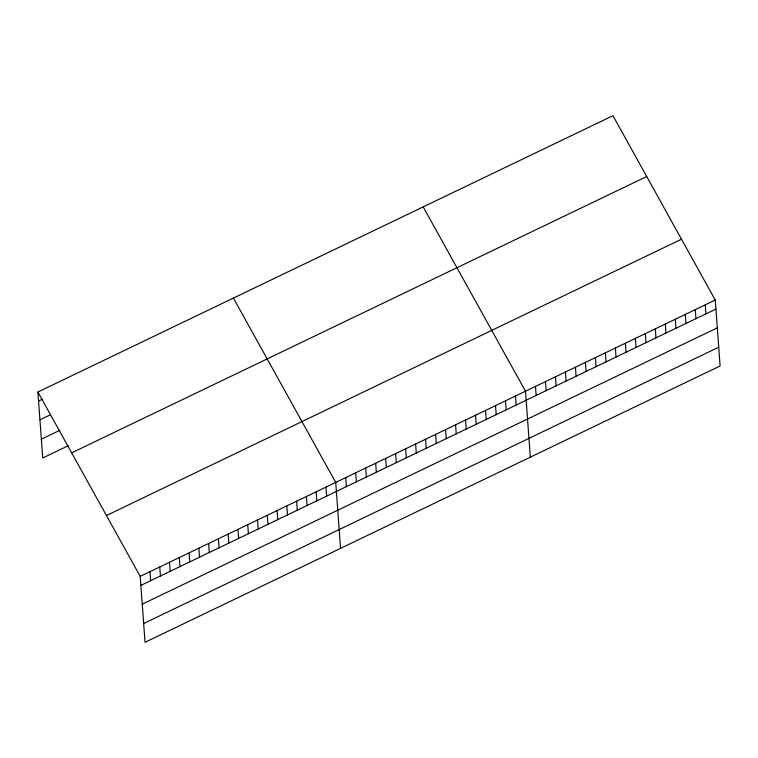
<?xml version="1.0" encoding="UTF-8"?>
<svg xmlns="http://www.w3.org/2000/svg" width="758" height="758" viewBox="0 0 758 758"><rect width="100%" height="100%" fill="white"/><g stroke="black" fill="none" stroke-linecap="round" stroke-linejoin="round"><path stroke-width="1.14" d="M37.9 392.028L612.957 115.699L715.258 300.035L720.1 365.972L145.043 642.301L140.202 576.355L37.9 392.028L42.742 457.965L68.163 445.751M38.563 401.058L42.476 399.182M39.947 419.837L49.715 415.138M41.368 439.185L59.939 430.26M71.659 452.858L646.716 176.529M106.442 515.525L681.499 239.206M140.202 576.355L715.258 300.035M140.865 585.394L715.922 309.065M142.248 604.173L717.295 327.844M143.669 623.521L718.717 347.192M423.191 206.887L525.493 391.223L530.335 457.159M233.417 298.074L335.718 482.41L340.56 548.347M705.272 304.83L705.935 313.869M695.285 309.634L695.948 318.663M685.298 314.428L685.962 323.467M675.302 319.232L675.965 328.261M665.316 324.026L665.979 333.065M655.329 328.83L655.992 337.869M645.342 333.624L646.005 342.663M635.356 338.428L636.019 347.467M625.369 343.222L626.032 352.262M615.382 348.026L616.046 357.065M605.396 352.821L606.059 361.86M595.4 357.624L596.063 366.664M585.413 362.428L586.076 371.458M575.426 367.223L576.089 376.262M565.44 372.026L566.103 381.056M555.453 376.821L556.116 385.86M545.466 381.625L546.13 390.654M535.48 386.419L536.143 395.458M515.497 396.017L516.16 405.056M505.51 400.821L506.173 409.851M495.524 405.615L496.187 414.654M485.537 410.419L486.2 419.449M475.55 415.213L476.214 424.253M465.564 420.017L466.227 429.056M455.577 424.812L456.24 433.851M445.59 429.615L446.254 438.655M435.594 434.41L436.267 443.449M425.608 439.214L426.271 448.253M415.621 444.008L416.284 453.047M405.634 448.812L406.297 457.851M395.648 453.606L396.311 462.645M385.661 458.41L386.324 467.449M375.674 463.214L376.338 472.243M365.688 468.008L366.351 477.047M355.691 472.812L356.364 481.842M345.705 477.606L346.368 486.645M325.94 487.1L326.613 496.139M316.171 491.8L316.835 500.839M306.393 496.499L307.056 505.539M296.615 501.199L297.278 510.229M286.837 505.899L287.5 514.928M277.068 510.589L277.731 519.628M267.29 515.288L267.953 524.328M257.512 519.988L258.175 529.027M247.733 524.688L248.397 533.717M237.965 529.378L238.628 538.417M228.186 534.077L228.85 543.116M218.408 538.777L219.071 547.816M208.63 543.477L209.293 552.506M198.861 548.176L199.525 557.206M189.083 552.866L189.746 561.905M179.305 557.566L179.968 566.605M169.527 562.265L170.19 571.305M159.758 566.965L160.421 575.995M149.98 571.655L150.643 580.694"/></g></svg>
